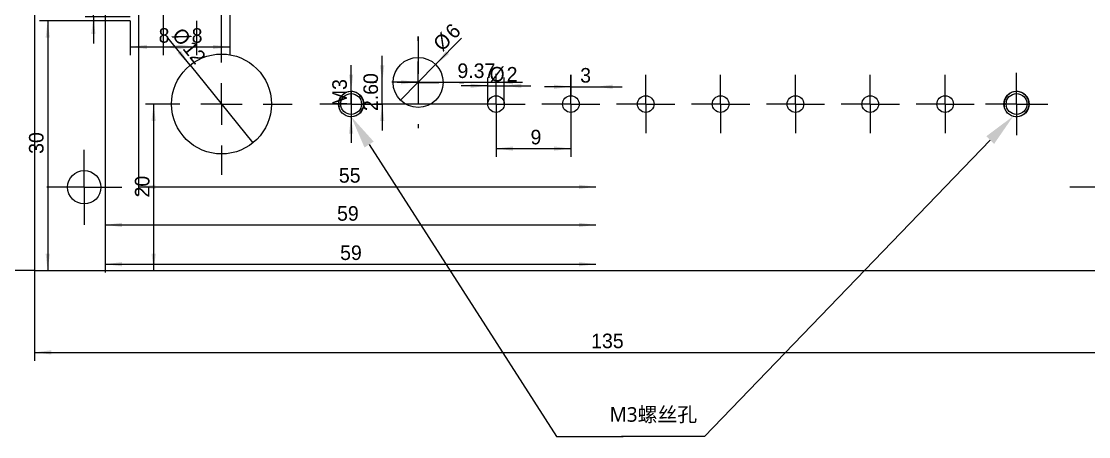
# Model space of a CAD drawing. Header units: millimetres. Extents: x 0 to 594, y 0 to 421.
# Drawn here: x 65.5 to 193.8, y 162 to 211.9 of the extents above; entities that cross this region are included whole.
import ezdxf
from ezdxf import colors
from ezdxf.entities.mleader import LeaderData, LeaderLine
from ezdxf.math import Vec2, Vec3

# ---------------------------------------------------------------- set-up
doc = ezdxf.new("R2010")
doc.units = ezdxf.units.MM
doc.header["$LTSCALE"] = 0.5
doc.linetypes.add('CENTERX2', pattern=[20.32, 12.7, -2.54, 2.54, -2.54])
for name, color, linetype in [('中心线', 1, 'CENTERX2'), ('尺寸线', 3, 'Continuous'), ('文字', 6, 'Continuous'), ('细实线', 4, 'Continuous')]:
    doc.layers.add(name, color=color, linetype=linetype)
doc.layers.add('粗实线', color=7, linetype='Continuous', lineweight=25)
doc.styles.add('SLDTEXTSTYLE1', font='')
doc.styles.get("Standard").update_dxf_attribs({"font": ''})
doc.styles.get('SLDTEXTSTYLE1').set_extended_font_data('汉仪长仿宋体')
doc.styles.get('Standard').set_extended_font_data('汉仪长仿宋体')
doc.dimstyles.new('SLDDIMSTYLE0', dxfattribs={"dimtxt": 1.75, "dimasz": 2.04, "dimexe": 0, "dimexo": 0.0625, "dimgap": 0.4375, "dimtad": 2, "dimrnd": 1e-09, "dimzin": 12, "dimdsep": 46, "dimtxsty": 'SLDTEXTSTYLE1', "dimsah": 1, "dimcen": 0.09, "dimadec": 0, "dimazin": 3, "dimtfac": 1, "dimtofl": 0, "dimtmove": 0, "dimatfit": 3, "dimfxl": 1, "dimfrac": 2, "dimtolj": 1, "dimtzin": 12, "dimarcsym": 0})
doc.dimstyles.new('SLDDIMSTYLE1', dxfattribs={"dimtxt": 1.75, "dimasz": 2.04, "dimexe": 0, "dimexo": 0.0625, "dimgap": 0.4375, "dimtad": 2, "dimrnd": 1e-09, "dimzin": 12, "dimdsep": 46, "dimtxsty": 'SLDTEXTSTYLE1', "dimblk1": 'NONE', "dimsah": 1, "dimcen": 0, "dimadec": 0, "dimazin": 3, "dimtfac": 1, "dimtmove": 0, "dimatfit": 3, "dimldrblk": 'NONE', "dimfxl": 1, "dimfrac": 2, "dimtolj": 1, "dimtzin": 12, "dimarcsym": 0})
doc.dimstyles.new('SLDDIMSTYLE2', dxfattribs={"dimtxt": 1.75, "dimasz": 2.04, "dimexe": 0, "dimexo": 0.0625, "dimgap": 0.4375, "dimtad": 2, "dimrnd": 1e-09, "dimzin": 12, "dimdsep": 46, "dimtxsty": 'SLDTEXTSTYLE1', "dimsah": 1, "dimcen": 0.09, "dimadec": 0, "dimazin": 3, "dimtfac": 1, "dimtmove": 0, "dimatfit": 0, "dimfxl": 1, "dimfrac": 2, "dimtolj": 1, "dimtzin": 12, "dimarcsym": 0})
doc.dimstyles.new('SLDDIMSTYLE3', dxfattribs={"dimtxt": 1.75, "dimasz": 2.04, "dimexe": 0, "dimexo": 0.0625, "dimgap": 0.4375, "dimtad": 2, "dimrnd": 1e-09, "dimzin": 4, "dimdsep": 46, "dimtxsty": 'SLDTEXTSTYLE1', "dimsah": 1, "dimcen": 0.09, "dimadec": 0, "dimazin": 1, "dimtfac": 1, "dimtmove": 0, "dimatfit": 0, "dimfxl": 1, "dimfrac": 2, "dimtolj": 1, "dimtzin": 12, "dimarcsym": 0})
doc.dimstyles.new('SLDDIMSTYLE4', dxfattribs={"dimtxt": 1.75, "dimasz": 2.04, "dimexe": 0, "dimexo": 0.0625, "dimgap": 0.4375, "dimtad": 2, "dimrnd": 1e-09, "dimzin": 12, "dimdsep": 46, "dimtxsty": 'SLDTEXTSTYLE1', "dimsah": 1, "dimcen": 0, "dimadec": 0, "dimazin": 3, "dimtfac": 1, "dimtmove": 0, "dimatfit": 3, "dimfxl": 1, "dimfrac": 2, "dimtolj": 1, "dimtzin": 12, "dimarcsym": 0})

# ---------------------------------------------------------------- blocks, each defined once
blk = doc.blocks.new('_D')
at = {"layer": '尺寸线', "transparency": 16777216}
for p, q in [((67.06, 181.92), (67.06, 171.1)), ((202.06, 181.92), (202.06, 171.1)), ((67.06, 172.1), (202.06, 172.1))]:
    blk.add_line(p, q, dxfattribs=at)
for points in [[(67.06, 172.1), (69.1, 171.84), (69.1, 172.35)], [(202.06, 172.1), (200.02, 172.35), (200.02, 171.84)]]:
    blk.add_solid(points, dxfattribs=at)
at = {"layer": '尺寸线', "transparency": 16777216, "insert": (134, 174.35), "char_height": 1.75, "attachment_point": 1, "style": 'SLDTEXTSTYLE1'}
blk.add_mtext('135', dxfattribs=at)
blk = doc.blocks.new('_D_1')
at = {"layer": '尺寸线', "transparency": 16777216}
for p, q in [((67.06, 381.92), (45.32, 381.92)), ((46.32, 381.92), (46.32, 181.92)), ((67.06, 181.92), (45.32, 181.92))]:
    blk.add_line(p, q, dxfattribs=at)
for points in [[(46.32, 381.92), (46.07, 379.88), (46.57, 379.88)], [(46.32, 181.92), (46.57, 183.96), (46.07, 183.96)]]:
    blk.add_solid(points, dxfattribs=at)
at = {"layer": '尺寸线', "transparency": 16777216, "insert": (44.06, 290.9), "char_height": 1.75, "attachment_point": 1, "rotation": 90, "style": 'SLDTEXTSTYLE1'}
blk.add_mtext('200', dxfattribs=at)
blk = doc.blocks.new('_D_2')
at = {"layer": '尺寸线', "transparency": 16777216}
for q in [(83.12, 209.86), (93.34, 197.27)]:
    blk.add_line((85.78, 206.58), q, dxfattribs=at)
blk.add_solid([(85.78, 206.58), (84.69, 208.33), (84.3, 208.01)], dxfattribs=at)
at = {"layer": '尺寸线', "transparency": 16777216, "char_height": 1.75, "attachment_point": 1, "rotation": 309.0547, "style": 'SLDTEXTSTYLE1'}
for s, insert in [('%%c', (84.87, 211.27)), ('12', (86.16, 209.67))]:
    blk.add_mtext(s, dxfattribs=dict(at, insert=insert))
blk = doc.blocks.new('_None')
blk = doc.blocks.new('_D_3')
at = {"layer": '尺寸线', "transparency": 16777216}
for p, q in [((81.06, 201.92), (80.4, 201.92)), ((81.4, 201.92), (81.4, 181.92))]:
    blk.add_line(p, q, dxfattribs=at)
for points in [[(81.4, 201.92), (81.14, 199.88), (81.65, 199.88)], [(81.4, 181.92), (81.65, 183.96), (81.14, 183.96)]]:
    blk.add_solid(points, dxfattribs=at)
at = {"layer": '尺寸线', "transparency": 16777216, "insert": (79.14, 190.7), "char_height": 1.75, "attachment_point": 1, "rotation": 90, "style": 'SLDTEXTSTYLE1'}
blk.add_mtext('20', dxfattribs=at)
blk = doc.blocks.new('_D_4')
at = {"layer": '尺寸线', "transparency": 16777216}
for p, q in [((121.56, 204.12), (118.39, 204.12)), ((121.56, 201.92), (121.56, 205.12)), ((121.56, 204.12), (123.56, 204.12)), ((123.56, 201.92), (123.56, 205.12)), ((123.56, 204.12), (126.73, 204.12))]:
    blk.add_line(p, q, dxfattribs=at)
for points in [[(121.56, 204.12), (119.52, 204.37), (119.52, 203.86)], [(123.56, 204.12), (125.6, 203.86), (125.6, 204.37)]]:
    blk.add_solid(points, dxfattribs=at)
at = {"layer": '尺寸线', "transparency": 16777216, "char_height": 1.75, "attachment_point": 1, "style": 'SLDTEXTSTYLE1'}
for s, insert in [('%%c', (121.78, 206.38)), ('2', (123.84, 206.37))]:
    blk.add_mtext(s, dxfattribs=dict(at, insert=insert))
blk = doc.blocks.new('_D_5')
at = {"layer": '尺寸线', "transparency": 16777216}
for q in [(118.42, 209.82), (111.08, 202.39)]:
    blk.add_line((115.3, 206.66), q, dxfattribs=at)
blk.add_solid([(115.3, 206.66), (116.91, 207.93), (116.55, 208.29)], dxfattribs=at)
at = {"layer": '尺寸线', "transparency": 16777216, "char_height": 1.75, "attachment_point": 1, "rotation": 45.3745, "style": 'SLDTEXTSTYLE1'}
for s, insert in [('%%c', (114.84, 209.38)), ('6', (116.29, 210.84))]:
    blk.add_mtext(s, dxfattribs=dict(at, insert=insert))
blk = doc.blocks.new('_D_6')
at = {"layer": '尺寸线', "transparency": 16777216}
for p, q in [((113.19, 210.02), (113.19, 205.54)), ((122.56, 205.42), (122.56, 205.54)), ((113.19, 204.54), (110.02, 204.54)), ((113.19, 204.54), (122.56, 204.54)), ((122.56, 204.54), (125.73, 204.54))]:
    blk.add_line(p, q, dxfattribs=at)
for points in [[(113.19, 204.54), (111.15, 204.79), (111.15, 204.29)], [(122.56, 204.54), (124.6, 204.29), (124.6, 204.79)]]:
    blk.add_solid(points, dxfattribs=at)
at = {"layer": '尺寸线', "transparency": 16777216, "insert": (117.92, 206.8), "char_height": 1.75, "attachment_point": 1, "style": 'SLDTEXTSTYLE1'}
blk.add_mtext('9.37', dxfattribs=at)
blk = doc.blocks.new('_D_7')
at = {"layer": '尺寸线', "transparency": 16777216}
for p, q in [((108.88, 204.52), (108.88, 207.7)), ((107.69, 204.52), (107.88, 204.52)), ((108.88, 201.92), (108.88, 204.52)), ((119.06, 201.92), (107.88, 201.92)), ((108.88, 201.92), (108.88, 198.75))]:
    blk.add_line(p, q, dxfattribs=at)
for points in [[(108.88, 204.52), (109.13, 206.56), (108.62, 206.56)], [(108.88, 201.92), (108.62, 199.88), (109.13, 199.88)]]:
    blk.add_solid(points, dxfattribs=at)
at = {"layer": '尺寸线', "transparency": 16777216, "insert": (106.62, 201.08), "char_height": 1.75, "attachment_point": 1, "rotation": 90, "style": 'SLDTEXTSTYLE1'}
blk.add_mtext('2.60', dxfattribs=at)
blk = doc.blocks.new('_D_8')
at = {"layer": '尺寸线', "transparency": 16777216}
for p, q in [((89.56, 210.42), (89.56, 218.69)), ((89.56, 217.69), (134.56, 217.69))]:
    blk.add_line(p, q, dxfattribs=at)
for points in [[(89.56, 217.69), (91.6, 217.44), (91.6, 217.95)], [(134.56, 217.69), (132.52, 217.95), (132.52, 217.44)]]:
    blk.add_solid(points, dxfattribs=at)
at = {"layer": '尺寸线', "transparency": 16777216, "insert": (110.97, 219.95), "char_height": 1.75, "attachment_point": 1, "style": 'SLDTEXTSTYLE1'}
blk.add_mtext('45', dxfattribs=at)
blk = doc.blocks.new('_D_9')
at = {"layer": '尺寸线', "transparency": 16777216}
for p, q in [((122.56, 198.42), (122.56, 195.57)), ((131.56, 198.42), (131.56, 195.57)), ((122.56, 196.57), (131.56, 196.57))]:
    blk.add_line(p, q, dxfattribs=at)
for points in [[(122.56, 196.57), (124.6, 196.32), (124.6, 196.83)], [(131.56, 196.57), (129.52, 196.83), (129.52, 196.32)]]:
    blk.add_solid(points, dxfattribs=at)
at = {"layer": '尺寸线', "transparency": 16777216, "insert": (126.71, 198.83), "char_height": 1.75, "attachment_point": 1, "style": 'SLDTEXTSTYLE1'}
blk.add_mtext('9', dxfattribs=at)
blk = doc.blocks.new('_D_10')
at = {"layer": '尺寸线', "transparency": 16777216}
for p, q in [((131.56, 205.42), (131.56, 203)), ((131.56, 204), (128.38, 204)), ((131.56, 204), (134.56, 204)), ((134.56, 204), (137.74, 204))]:
    blk.add_line(p, q, dxfattribs=at)
for points in [[(131.56, 204), (129.52, 204.25), (129.52, 203.74)], [(134.56, 204), (136.6, 203.74), (136.6, 204.25)]]:
    blk.add_solid(points, dxfattribs=at)
at = {"layer": '尺寸线', "transparency": 16777216, "insert": (132.68, 206.25), "char_height": 1.75, "attachment_point": 1, "style": 'SLDTEXTSTYLE1'}
blk.add_mtext('3', dxfattribs=at)
blk = doc.blocks.new('_D_11')
at = {"layer": '尺寸线', "transparency": 16777216}
for p, q in [((74.15, 218.39), (74.15, 221.56)), ((78.56, 218.39), (73.15, 218.39)), ((74.15, 212.39), (74.15, 218.39)), ((78.56, 212.39), (73.15, 212.39)), ((74.15, 212.39), (74.15, 209.21))]:
    blk.add_line(p, q, dxfattribs=at)
for points in [[(74.15, 218.39), (74.4, 220.43), (73.9, 220.43)], [(74.15, 212.39), (73.9, 210.35), (74.4, 210.35)]]:
    blk.add_solid(points, dxfattribs=at)
at = {"layer": '尺寸线', "transparency": 16777216, "char_height": 1.75, "attachment_point": 1, "rotation": 90, "style": 'SLDTEXTSTYLE1'}
for s, insert in [('6', (71.89, 215.91)), ('%%c', (71.89, 213.85))]:
    blk.add_mtext(s, dxfattribs=dict(at, insert=insert))
blk = doc.blocks.new('_D_12')
at = {"layer": '尺寸线', "transparency": 16777216}
for p, q in [((78.56, 211.92), (67.66, 211.92)), ((68.66, 211.92), (68.66, 181.92))]:
    blk.add_line(p, q, dxfattribs=at)
for points in [[(68.66, 211.92), (68.41, 209.88), (68.92, 209.88)], [(68.66, 181.92), (68.92, 183.96), (68.41, 183.96)]]:
    blk.add_solid(points, dxfattribs=at)
at = {"layer": '尺寸线', "transparency": 16777216, "insert": (66.41, 195.94), "char_height": 1.75, "attachment_point": 1, "rotation": 90, "style": 'SLDTEXTSTYLE1'}
blk.add_mtext('30', dxfattribs=at)
blk = doc.blocks.new('_D_13')
at = {"layer": '尺寸线', "transparency": 16777216}
for p, q in [((78.56, 211.92), (78.56, 207.79)), ((86.56, 211.92), (86.56, 207.79)), ((78.56, 208.79), (86.56, 208.79))]:
    blk.add_line(p, q, dxfattribs=at)
for points in [[(78.56, 208.79), (80.6, 208.53), (80.6, 209.04)], [(86.56, 208.79), (84.52, 209.04), (84.52, 208.53)]]:
    blk.add_solid(points, dxfattribs=at)
at = {"layer": '尺寸线', "transparency": 16777216, "insert": (82, 211.04), "char_height": 1.75, "attachment_point": 1, "style": 'SLDTEXTSTYLE1'}
blk.add_mtext('8', dxfattribs=at)
blk = doc.blocks.new('_D_17')
at = {"layer": '尺寸线', "transparency": 16777216}
for p, q in [((82.56, 218.85), (82.56, 207.78)), ((90.56, 218.85), (90.56, 207.78)), ((82.56, 208.78), (90.56, 208.78))]:
    blk.add_line(p, q, dxfattribs=at)
for points in [[(82.56, 208.78), (84.6, 208.52), (84.6, 209.03)], [(90.56, 208.78), (88.52, 209.03), (88.52, 208.52)]]:
    blk.add_solid(points, dxfattribs=at)
at = {"layer": '尺寸线', "transparency": 16777216, "insert": (85.97, 211.03), "char_height": 1.75, "attachment_point": 1, "style": 'SLDTEXTSTYLE1'}
blk.add_mtext('8', dxfattribs=at)
blk = doc.blocks.new('_D_19')
at = {"layer": '尺寸线', "transparency": 16777216}
for p, q in [((75.56, 215.39), (75.56, 181.69)), ((75.56, 182.69), (134.56, 182.69))]:
    blk.add_line(p, q, dxfattribs=at)
for points in [[(75.56, 182.69), (77.6, 182.43), (77.6, 182.94)], [(134.56, 182.69), (132.52, 182.94), (132.52, 182.43)]]:
    blk.add_solid(points, dxfattribs=at)
at = {"layer": '尺寸线', "transparency": 16777216, "insert": (103.82, 184.94), "char_height": 1.75, "attachment_point": 1, "style": 'SLDTEXTSTYLE1'}
blk.add_mtext('59', dxfattribs=at)
blk = doc.blocks.new('_D_20')
at = {"layer": '尺寸线', "transparency": 16777216}
for p, q in [((75.56, 229.25), (75.56, 186.41)), ((75.56, 187.41), (134.56, 187.41))]:
    blk.add_line(p, q, dxfattribs=at)
for points in [[(75.56, 187.41), (77.6, 187.15), (77.6, 187.66)], [(134.56, 187.41), (132.52, 187.66), (132.52, 187.15)]]:
    blk.add_solid(points, dxfattribs=at)
at = {"layer": '尺寸线', "transparency": 16777216, "insert": (103.45, 189.66), "char_height": 1.75, "attachment_point": 1, "style": 'SLDTEXTSTYLE1'}
blk.add_mtext('59', dxfattribs=at)
blk = doc.blocks.new('_D_21')
at = {"layer": '尺寸线', "transparency": 16777216}
for p, q in [((79.56, 234.44), (79.56, 190.98)), ((79.56, 191.98), (134.56, 191.98))]:
    blk.add_line(p, q, dxfattribs=at)
for points in [[(79.56, 191.98), (81.6, 191.72), (81.6, 192.23)], [(134.56, 191.98), (132.52, 192.23), (132.52, 191.72)]]:
    blk.add_solid(points, dxfattribs=at)
at = {"layer": '尺寸线', "transparency": 16777216, "insert": (103.67, 194.23), "char_height": 1.75, "attachment_point": 1, "style": 'SLDTEXTSTYLE1'}
blk.add_mtext('55', dxfattribs=at)
blk = doc.blocks.new('_D_26')
at = {"layer": '尺寸线', "transparency": 16777216}
for p, q in [((105.14, 203.42), (105.14, 206.6)), ((105.14, 203.42), (105.14, 200.42)), ((105.14, 200.42), (105.14, 197.25))]:
    blk.add_line(p, q, dxfattribs=at)
for points in [[(105.14, 203.42), (105.39, 205.46), (104.89, 205.46)], [(105.14, 200.42), (104.89, 198.38), (105.39, 198.38)]]:
    blk.add_solid(points, dxfattribs=at)
at = {"layer": '尺寸线', "transparency": 16777216, "insert": (102.88, 201.67), "char_height": 1.75, "attachment_point": 1, "rotation": 90, "style": 'SLDTEXTSTYLE1'}
blk.add_mtext('M3', dxfattribs=at)
blk = doc.blocks.new('SW_CENTERMARKSYMBOL_0')
at = {"layer": '中心线', "color": 0}
for p, q in [((0, 2.5), (0, 3.5)), ((0, 0), (0, 2.5)), ((-2.5, 0), (-3.5, 0)), ((0, 0), (-2.5, 0)), ((0, 0), (0, -2.5)), ((0, 0), (2.5, 0)), ((2.5, 0), (3.5, 0)), ((0, -2.5), (0, -3.5))]:
    blk.add_line(p, q, dxfattribs=at)
blk = doc.blocks.new('SW_CENTERMARKSYMBOL_1')
at = {"layer": '中心线', "color": 0}
for p, q in [((0, 2.5), (0, 3.5)), ((0, 0), (0, 2.5)), ((-2.5, 0), (-3.5, 0)), ((0, 0), (-2.5, 0)), ((0, 0), (0, -2.5)), ((0, 0), (2.5, 0)), ((2.5, 0), (3.5, 0)), ((0, -2.5), (0, -3.5))]:
    blk.add_line(p, q, dxfattribs=at)
blk = doc.blocks.new('SW_CENTERMARKSYMBOL_2')
at = {"layer": '中心线', "color": 0}
for p, q in [((0, 2.5), (0, 3.5)), ((0, 0), (0, 2.5)), ((-2.5, 0), (-3.5, 0)), ((0, 0), (-2.5, 0)), ((0, 0), (0, -2.5)), ((0, 0), (2.5, 0)), ((2.5, 0), (3.5, 0)), ((0, -2.5), (0, -3.5))]:
    blk.add_line(p, q, dxfattribs=at)
blk = doc.blocks.new('SW_CENTERMARKSYMBOL_3')
at = {"layer": '中心线', "color": 0}
for p, q in [((0, 2.5), (0, 3.5)), ((0, 0), (0, 2.5)), ((-2.5, 0), (-3.5, 0)), ((0, 0), (-2.5, 0)), ((0, 0), (0, -2.5)), ((0, 0), (2.5, 0)), ((2.5, 0), (3.5, 0)), ((0, -2.5), (0, -3.5))]:
    blk.add_line(p, q, dxfattribs=at)
blk = doc.blocks.new('SW_CENTERMARKSYMBOL_4')
at = {"layer": '中心线', "color": 0}
for p, q in [((0, 2.5), (0, 3.5)), ((0, 0), (0, 2.5)), ((-2.5, 0), (-3.5, 0)), ((0, 0), (-2.5, 0)), ((0, 0), (0, -2.5)), ((0, 0), (2.5, 0)), ((2.5, 0), (3.5, 0)), ((0, -2.5), (0, -3.5))]:
    blk.add_line(p, q, dxfattribs=at)
blk = doc.blocks.new('SW_CENTERMARKSYMBOL_5')
at = {"layer": '中心线', "color": 0}
for p, q in [((0, 2.5), (0, 3.5)), ((0, 0), (0, 2.5)), ((-2.5, 0), (-3.5, 0)), ((0, 0), (-2.5, 0)), ((0, 0), (0, -2.5)), ((0, 0), (2.5, 0)), ((2.5, 0), (3.5, 0)), ((0, -2.5), (0, -3.5))]:
    blk.add_line(p, q, dxfattribs=at)
blk = doc.blocks.new('SW_CENTERMARKSYMBOL_6')
at = {"layer": '中心线', "color": 0}
for p, q in [((0, 5), (0, 5.5)), ((0, 0), (0, 2.5)), ((-5, 0), (-5.5, 0)), ((0, 0), (-2.5, 0)), ((0, 0), (0, -2.5)), ((0, 0), (2.5, 0)), ((5, 0), (5.5, 0)), ((0, -5), (0, -5.5))]:
    blk.add_line(p, q, dxfattribs=at)
blk = doc.blocks.new('SW_CENTERMARKSYMBOL_7')
at = {"layer": '中心线', "color": 0}
for p, q in [((0, 2.5), (0, 3.5)), ((0, 0), (0, 2.5)), ((-2.5, 0), (-3.5, 0)), ((0, 0), (-2.5, 0)), ((0, 0), (0, -2.5)), ((0, 0), (2.5, 0)), ((2.5, 0), (3.5, 0)), ((0, -2.5), (0, -3.5))]:
    blk.add_line(p, q, dxfattribs=at)
blk = doc.blocks.new('SW_CENTERMARKSYMBOL_8')
at = {"layer": '中心线', "color": 0}
for p, q in [((0, 5), (0, 8.5)), ((0, 0), (0, 2.5)), ((-5, 0), (-8.5, 0)), ((0, 0), (-2.5, 0)), ((0, 0), (0, -2.5)), ((0, 0), (2.5, 0)), ((5, 0), (8.5, 0)), ((0, -5), (0, -8.5))]:
    blk.add_line(p, q, dxfattribs=at)
blk = doc.blocks.new('SW_CENTERMARKSYMBOL_9')
at = {"layer": '中心线', "color": 0}
for p, q in [((0, 2.5), (0, 4.5)), ((0, 0), (0, 2.5)), ((-2.5, 0), (-4.5, 0)), ((0, 0), (-2.5, 0)), ((0, 0), (0, -2.5)), ((0, 0), (2.5, 0)), ((2.5, 0), (4.5, 0)), ((0, -2.5), (0, -4.5))]:
    blk.add_line(p, q, dxfattribs=at)
blk = doc.blocks.new('SW_CENTERMARKSYMBOL_10')
at = {"layer": '中心线', "color": 0}
for p, q in [((0, 2.5), (0, 4.5)), ((0, 0), (0, 2.5)), ((-2.5, 0), (-4.5, 0)), ((0, 0), (-2.5, 0)), ((0, 0), (0, -2.5)), ((0, 0), (2.5, 0)), ((2.5, 0), (4.5, 0)), ((0, -2.5), (0, -4.5))]:
    blk.add_line(p, q, dxfattribs=at)
blk = doc.blocks.new('SW_CENTERMARKSYMBOL_13')
at = {"layer": '中心线', "color": 0}
for p, q in [((0, 2.5), (0, 3.75)), ((0, 0), (0, 2.5)), ((-2.5, 0), (-3.75, 0)), ((0, 0), (-2.5, 0)), ((0, 0), (0, -2.5)), ((0, 0), (2.5, 0)), ((2.5, 0), (3.75, 0)), ((0, -2.5), (0, -3.75))]:
    blk.add_line(p, q, dxfattribs=at)
blk = doc.blocks.new('SW_CENTERMARKSYMBOL_14')
at = {"layer": '中心线', "color": 0}
for p, q in [((0, 2.5), (0, 3.75)), ((0, 0), (0, 2.5)), ((-2.5, 0), (-3.75, 0)), ((0, 0), (-2.5, 0)), ((0, 0), (0, -2.5)), ((0, 0), (2.5, 0)), ((2.5, 0), (3.75, 0)), ((0, -2.5), (0, -3.75))]:
    blk.add_line(p, q, dxfattribs=at)

msp = doc.modelspace()

# ---------------------------------------------------------------- linework, layer by layer
at = {"layer": '粗实线'}
for p, q in [((67.06, 381.925), (67.06, 181.925)), ((67.06, 181.925), (202.06, 181.925))]:
    msp.add_line(p, q, dxfattribs=at)
for centre, radius in [((89.56, 201.925), 6), ((113.19, 204.525), 3), ((105.14, 201.925), 1.525), ((105.14, 201.925), 1.25), ((122.56, 201.925), 1), ((131.56, 201.925), 1), ((140.56, 201.925), 1), ((149.56, 201.925), 1), ((158.56, 201.925), 1), ((167.56, 201.925), 1), ((176.56, 201.925), 1), ((185.14, 201.925), 1.525), ((185.14, 201.925), 1.25), ((73.06, 191.925), 2)]:
    msp.add_circle(centre, radius, dxfattribs=at)
at = {"layer": '细实线'}
for centre in [(105.14, 201.925), (185.14, 201.925)]:
    msp.add_arc(centre, 1.5, 255, 195, dxfattribs=at)

# ---------------------------------------------------------------- block references
at = {"layer": '中心线'}
for name, p in [('SW_CENTERMARKSYMBOL_8', (89.56, 201.925)), ('SW_CENTERMARKSYMBOL_6', (113.19, 204.525)), ('SW_CENTERMARKSYMBOL_13', (105.14, 201.925)), ('SW_CENTERMARKSYMBOL_7', (122.56, 201.925)), ('SW_CENTERMARKSYMBOL_5', (131.56, 201.925)), ('SW_CENTERMARKSYMBOL_4', (140.56, 201.925)), ('SW_CENTERMARKSYMBOL_3', (149.56, 201.925)), ('SW_CENTERMARKSYMBOL_2', (158.56, 201.925)), ('SW_CENTERMARKSYMBOL_1', (167.56, 201.925)), ('SW_CENTERMARKSYMBOL_0', (176.56, 201.925)), ('SW_CENTERMARKSYMBOL_14', (185.14, 201.925)), ('SW_CENTERMARKSYMBOL_10', (73.06, 191.925)), ('SW_CENTERMARKSYMBOL_9', (196.06, 191.925))]:
    msp.add_blockref(name, p, dxfattribs=at)

# ---------------------------------------------------------------- texts
at = {"layer": '文字', "insert": (136.211, 165.516), "char_height": 1.75, "attachment_point": 1}
msp.add_mtext_dynamic_manual_height_columns('{\\fMicrosoft YaHei|b0|i0|c134|p34;M3螺丝孔}', width=10.80251, gutter_width=8.75, heights=[0], dxfattribs=at)

# ---------------------------------------------------------------- dimensions: what is measured, and where the dimension line sits
at = {"layer": '尺寸线'}
for base, p1, p2, dimstyle, picture, middle in [((45.237, 181.925), (67.06, 381.925), (67.06, 181.925), 'SLDDIMSTYLE0', '_D_1', (45.237, 292.051)), ((67.582, 181.925), (78.56, 211.925), (67.06, 181.925), 'SLDDIMSTYLE0', '_D_12', (67.582, 196.71)), ((107.796, 204.525), (122.56, 201.925), (113.19, 204.525), 'SLDDIMSTYLE3', '_D_7', (107.796, 202.61)), ((80.313, 181.925), (89.56, 201.925), (67.06, 181.925), 'SLDDIMSTYLE0', '_D_3', (80.313, 191.468))]:
    dim = msp.add_linear_dim(base=base, p1=p1, p2=p2, angle=90, dimstyle=dimstyle, dxfattribs=at)
    dim.commit()
    dim.dimension.update_dxf_attribs({"geometry": picture, "text_midpoint": middle, "dimtype": 160})
for base, p1, p2, dimstyle, picture, middle in [((134.56, 193.059), (79.56, 234.441), (134.56, 181.925), 'SLDDIMSTYLE0', '_D_21', (104.44, 193.059)), ((134.56, 188.489), (75.56, 229.245), (134.56, 181.925), 'SLDDIMSTYLE0', '_D_20', (104.215, 188.489)), ((134.56, 218.778), (89.56, 201.925), (134.56, 181.925), 'SLDDIMSTYLE0', '_D_8', (111.741, 218.778)), ((90.56, 209.861), (82.56, 218.853), (90.56, 218.853), 'SLDDIMSTYLE2', '_D_17', (86.354, 209.861)), ((134.56, 183.769), (75.56, 215.389), (134.56, 181.925), 'SLDDIMSTYLE0', '_D_19', (104.59, 183.769)), ((86.56, 209.869), (78.56, 211.925), (86.56, 211.925), 'SLDDIMSTYLE2', '_D_13', (82.386, 209.869)), ((122.56, 205.622), (113.19, 204.525), (122.56, 201.925), 'SLDDIMSTYLE2', '_D_6', (119.451, 205.622)), ((134.56, 205.079), (131.56, 201.925), (134.56, 181.925), 'SLDDIMSTYLE2', '_D_10', (133.065, 205.079)), ((131.56, 197.656), (122.56, 201.925), (131.56, 201.925), 'SLDDIMSTYLE0', '_D_9', (127.089, 197.656)), ((202.06, 173.18), (67.06, 181.925), (202.06, 181.925), 'SLDDIMSTYLE0', '_D', (135.153, 173.18))]:
    dim = msp.add_linear_dim(base=base, p1=p1, p2=p2, dimstyle=dimstyle, dxfattribs=at)
    dim.commit()
    dim.dimension.update_dxf_attribs({"geometry": picture, "text_midpoint": middle, "dimtype": 160})
dim = msp.add_linear_dim(base=(72.807, 218.389), p1=(78.56, 212.389), p2=(78.56, 218.389), angle=90, text='%%c<>', dimstyle='SLDDIMSTYLE2', dxfattribs=at)
dim.commit()
dim.dimension.update_dxf_attribs({"geometry": '_D_11', "text_midpoint": (72.807, 215.265), "dimtype": 160})
for p1, p2, picture, middle in [((111.083, 202.389), (115.297, 206.66), '_D_5', (117.523, 208.915)), ((93.34, 197.265), (85.78, 206.584), '_D_2', (84.19, 208.543))]:
    dim = msp.add_diameter_dim_2p(p1=p1, p2=p2, dimstyle='SLDDIMSTYLE1', dxfattribs=at)
    dim.commit()
    dim.dimension.update_dxf_attribs({"geometry": picture, "text_midpoint": middle, "dimtype": 163})
dim = msp.add_diameter_dim_2p(p1=(105.14, 203.425), p2=(105.14, 200.425), text='%%c', dimstyle='SLDDIMSTYLE4', dxfattribs=at)
dim.commit()
dim.dimension.update_dxf_attribs({"geometry": '_D_26', "text_midpoint": (105.14, 202.46), "dimtype": 163})
dim = msp.add_linear_dim(base=(123.56, 205.458), p1=(121.56, 201.925), p2=(123.56, 201.925), text='%%c<>', dimstyle='SLDDIMSTYLE2', dxfattribs=at)
dim.commit()
dim.dimension.update_dxf_attribs({"geometry": '_D_4', "text_midpoint": (123.194, 205.458), "dimtype": 160})

# ---------------------------------------------------------------- leaders
at = {"layer": '文字'}
ml = msp.add_multileader_mtext('Standard', dxfattribs=at)
ml.set_content('', color=256)
ml.set_leader_properties()
ml.build(insert=Vec2(0, 0))
ml.multileader.update_dxf_attribs({"text_right_attachment_type": 6})
ctx = ml.context
ctx.base_point, ctx.plane_origin = Vec3(137.836, 161.977), Vec3(105.14, 200.425)
ctx.right_attachment = 6
notes = []
notes.append((ctx, [(0, (1, 1, 0), (129.836, 161.977), (1, 0), 8, [(0, [(105.14, 200.425)], 0, [])])]))
ctx.mtext.insert, ctx.mtext.flow_direction = Vec3(139.836, 163.977), 5
ml = msp.add_multileader_mtext('Standard', dxfattribs=at)
ml.set_content('', color=256)
ml.set_leader_properties()
ml.build(insert=Vec2(0, 0))
ml.multileader.update_dxf_attribs({"text_right_attachment_type": 6})
ctx = ml.context
ctx.base_point, ctx.plane_origin = Vec3(135.633, 163.977), Vec3(184.752, 200.476)
ctx.right_attachment, ctx.text_align_type = 6, 2
notes.append((ctx, [(0, (1, 1, 0), (147.633, 161.977), (-1, 0), 8, [(0, [(184.752, 200.476)], 0, [])])]))
ctx.mtext.insert, ctx.mtext.alignment, ctx.mtext.flow_direction = Vec3(137.633, 165.977), 3, 5
for ctx, leaders in notes:
    for number, flags, end, landing, length, lines in leaders:
        leader = LeaderData()
        leader.index, (leader.has_last_leader_line, leader.has_dogleg_vector, leader.attachment_direction) = number, flags
        leader.last_leader_point, leader.dogleg_vector, leader.dogleg_length = Vec3(end), Vec3(landing), length
        for number, points, colour, breaks in lines:
            line = LeaderLine()
            line.index, line.vertices, line.color, line.breaks = number, Vec3.list(points), colors.encode_raw_color(colour), breaks
            leader.lines.append(line)
        ctx.leaders.append(leader)

doc.saveas('drawing.dxf')
